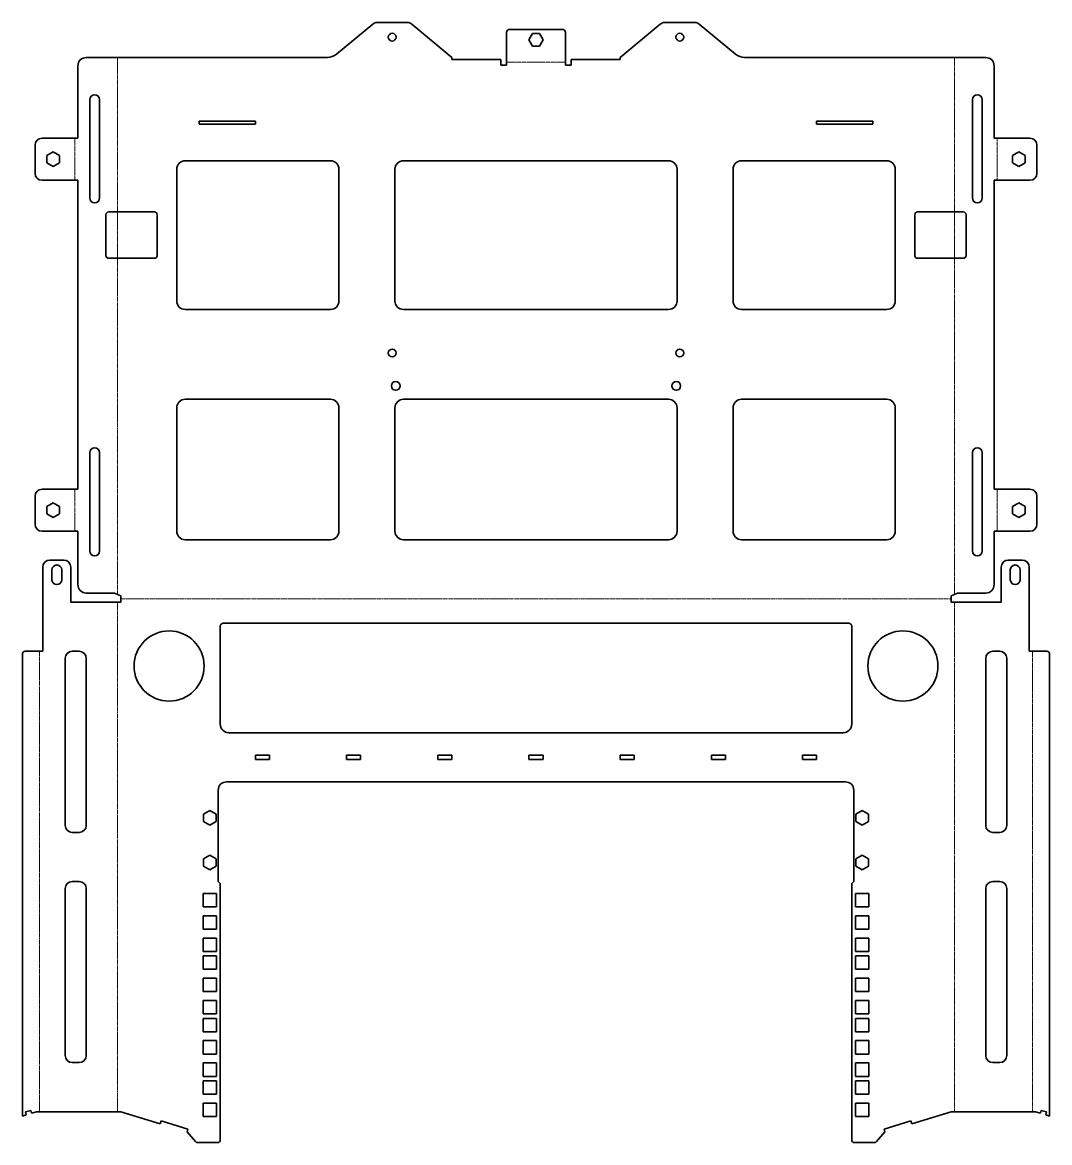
# Model space of a CAD drawing. Header units: millimetres. Extents: x 0 to 732, y 0 to 798.
import ezdxf

# ---------------------------------------------------------------- set-up
doc = ezdxf.new("R2010")
doc.units = ezdxf.units.MM
doc.linetypes.add('Chain', pattern=[13.68, 9.12, -1.14, 2.28, -1.14])
doc.layers.add('SIMUMAK Bend Centerline (ISO)', color=7, linetype='Chain', lineweight=9)
doc.layers.add('SIMUMAK Visible (ISO)', color=7, linetype='Continuous', lineweight=35)

# ---------------------------------------------------------------- blocks, each defined once
blk = doc.blocks.new('SIL-027-SCPU-01_Sheet_6_SIL-027-SCPU-01 (Desplegada)')
at = {"layer": 'SIMUMAK Bend Centerline (ISO)', "ltscale": 0.263158}
for p, q in [((-298.26, -8.49), (-298.26, 374.01)), ((21, 370.77), (-21, 370.77)), ((298.26, 374.01), (298.26, -8.49)), ((-328.79, 286.51), (-328.79, 316.51)), ((328.79, 316.51), (328.79, 286.51)), ((-328.79, 36.51), (-328.79, 66.51)), ((328.79, 66.51), (328.79, 36.51)), ((-298.26, -14.01), (-298.26, -377.01)), ((-296, -11.75), (296, -11.75)), ((298.26, -377.01), (298.26, -14.01)), ((-353.79, -49.01), (-353.79, -377.01)), ((353.79, -377.01), (353.79, -49.01))]:
    blk.add_line(p, q, dxfattribs=at)
at = {"layer": 'SIMUMAK Visible (ISO)'}
for p, q in [((-142.22, 376.33), (-116.39, 397.85)), ((-113.19, 399.01), (-91.81, 399.01)), ((-88.61, 397.85), (-60, 374.01)), ((-21, 368.51), (-21, 392.04)), ((-19, 394.04), (19, 394.04)), ((-5.2, 386.54), (-2.6, 391.04)), ((-2.6, 391.04), (2.6, 391.04)), ((2.6, 391.04), (5.2, 386.54)), ((21, 392.04), (21, 368.51)), ((60, 374.01), (88.61, 397.85)), ((91.81, 399.01), (113.19, 399.01)), ((116.39, 397.85), (142.22, 376.33)), ((-2.6, 382.04), (-5.2, 386.54)), ((5.2, 386.54), (2.6, 382.04)), ((2.6, 382.04), (-2.6, 382.04)), ((-326.52, 368.01), (-326.52, 316.51)), ((-320.52, 374.01), (-148.62, 374.01)), ((-60, 372.51), (-60, 374.01)), ((-25, 372.51), (-60, 372.51)), ((-25, 368.51), (-25, 372.51)), ((-21, 368.51), (-25, 368.51)), ((25, 368.51), (21, 368.51)), ((25, 372.51), (25, 368.51)), ((60, 372.51), (25, 372.51)), ((60, 374.01), (60, 372.51)), ((320.52, 374.01), (148.62, 374.01)), ((326.52, 316.51), (326.52, 368.01)), ((-318.02, 274.01), (-318.02, 344.01)), ((-311.02, 344.01), (-311.02, 274.01)), ((311.02, 274.01), (311.02, 344.01)), ((318.02, 344.01), (318.02, 274.01)), ((-240.1, 328.61), (-199.9, 328.61)), ((-240.1, 326.41), (-240.1, 328.61)), ((-199.9, 328.61), (-199.9, 326.41)), ((199.9, 326.41), (199.9, 328.61)), ((199.9, 328.61), (240.1, 328.61)), ((240.1, 328.61), (240.1, 326.41)), ((-199.9, 326.41), (-240.1, 326.41)), ((240.1, 326.41), (199.9, 326.41)), ((-357.05, 311.51), (-357.05, 291.51)), ((-352.05, 316.51), (-326.52, 316.51)), ((352.05, 316.51), (326.52, 316.51)), ((357.05, 311.51), (357.05, 291.51)), ((-348.55, 304.11), (-344.05, 306.71)), ((-348.55, 298.91), (-348.55, 304.11)), ((-344.05, 306.71), (-339.55, 304.11)), ((-339.55, 304.11), (-339.55, 298.91)), ((339.55, 304.11), (344.05, 306.71)), ((339.55, 298.91), (339.55, 304.11)), ((344.05, 306.71), (348.55, 304.11)), ((348.55, 304.11), (348.55, 298.91)), ((-344.05, 296.32), (-348.55, 298.91)), ((-339.55, 298.91), (-344.05, 296.32)), ((-250, 300.51), (-146.5, 300.51)), ((-94.5, 300.51), (94.5, 300.51)), ((146.5, 300.51), (250, 300.51)), ((344.05, 296.32), (339.55, 298.91)), ((348.55, 298.91), (344.05, 296.32)), ((-256, 200.51), (-256, 294.51)), ((-140.5, 294.51), (-140.5, 200.51)), ((-100.5, 200.51), (-100.5, 294.51)), ((100.5, 294.51), (100.5, 200.51)), ((140.5, 200.51), (140.5, 294.51)), ((256, 294.51), (256, 200.51)), ((-352.05, 286.51), (-326.52, 286.51)), ((-326.52, 286.51), (-326.52, 66.51)), ((352.05, 286.51), (326.52, 286.51)), ((326.52, 66.51), (326.52, 286.51)), ((-304.52, 264.01), (-272, 264.01)), ((272, 264.01), (304.52, 264.01)), ((-306.52, 233.01), (-306.52, 262.01)), ((-270, 262.01), (-270, 233.01)), ((270, 233.01), (270, 262.01)), ((306.52, 262.01), (306.52, 233.01)), ((-272, 231.01), (-304.52, 231.01)), ((304.52, 231.01), (272, 231.01)), ((-146.5, 194.51), (-250, 194.51)), ((94.5, 194.51), (-94.5, 194.51)), ((250, 194.51), (146.5, 194.51)), ((-250, 130.51), (-146.5, 130.51)), ((-94.5, 130.51), (94.5, 130.51)), ((146.5, 130.51), (250, 130.51)), ((-256, 36.51), (-256, 124.51)), ((-140.5, 124.51), (-140.5, 36.51)), ((-100.5, 36.51), (-100.5, 124.51)), ((100.5, 124.51), (100.5, 36.51)), ((140.5, 36.51), (140.5, 124.51)), ((256, 124.51), (256, 36.51)), ((-318.02, 22.51), (-318.02, 92.51)), ((-311.02, 92.51), (-311.02, 22.51)), ((311.02, 22.51), (311.02, 92.51)), ((318.02, 92.51), (318.02, 22.51)), ((-352.05, 66.51), (-326.52, 66.51)), ((352.05, 66.51), (326.52, 66.51)), ((-357.05, 61.51), (-357.05, 41.51)), ((-348.55, 54.11), (-344.05, 56.71)), ((-344.05, 56.71), (-339.55, 54.11)), ((339.55, 54.11), (344.05, 56.71)), ((344.05, 56.71), (348.55, 54.11)), ((357.05, 61.51), (357.05, 41.51)), ((-348.55, 48.91), (-348.55, 54.11)), ((-344.05, 46.32), (-348.55, 48.91)), ((-339.55, 48.91), (-344.05, 46.32)), ((-339.55, 54.11), (-339.55, 48.91)), ((339.55, 48.91), (339.55, 54.11)), ((344.05, 46.32), (339.55, 48.91)), ((348.55, 48.91), (344.05, 46.32)), ((348.55, 54.11), (348.55, 48.91)), ((-352.05, 36.51), (-326.52, 36.51)), ((-326.52, 36.51), (-326.52, -1.49)), ((352.05, 36.51), (326.52, 36.51)), ((326.52, -1.49), (326.52, 36.51)), ((-146.5, 30.51), (-250, 30.51)), ((94.5, 30.51), (-94.5, 30.51)), ((250, 30.51), (146.5, 30.51)), ((-346.52, 15.99), (-336.52, 15.99)), ((346.52, 15.99), (336.52, 15.99)), ((-351.52, 10.99), (-351.52, -49.01)), ((-345.02, 1.99), (-345.02, 8.99)), ((-338.02, 8.99), (-338.02, 1.99)), ((-331.52, 10.99), (-331.52, -14.01)), ((331.52, 10.99), (331.52, -14.01)), ((338.02, 1.99), (338.02, 8.99)), ((345.02, 8.99), (345.02, 1.99)), ((351.52, -49.01), (351.52, 10.99)), ((-300.52, -7.49), (-320.52, -7.49)), ((300.52, -7.49), (320.52, -7.49)), ((-331.52, -14.01), (-296, -14.01)), ((-296, -9.49), (-296, -14.01)), ((296, -14.01), (296, -9.49)), ((331.52, -14.01), (296, -14.01)), ((-225, -101.01), (-225, -31.01)), ((-223, -29.01), (223, -29.01)), ((225, -31.01), (225, -101.01)), ((-366.05, -380.07), (-366.05, -51.01)), ((-351.52, -49.01), (-364.05, -49.01)), ((-335.52, -173.01), (-335.52, -54.01)), ((-330.52, -49.01), (-325.52, -49.01)), ((-320.52, -54.01), (-320.52, -173.01)), ((320.52, -173.01), (320.52, -54.01)), ((325.52, -49.01), (330.52, -49.01)), ((335.52, -54.01), (335.52, -173.01)), ((364.05, -49.01), (351.52, -49.01)), ((366.05, -380.07), (366.05, -51.01)), ((-219, -107.01), (219, -107.01)), ((-200, -123.01), (-190, -123.01)), ((-200, -126.01), (-200, -123.01)), ((-190, -126.01), (-200, -126.01)), ((-190, -123.01), (-190, -126.01)), ((-135, -123.01), (-125, -123.01)), ((-135, -126.01), (-135, -123.01)), ((-125, -126.01), (-135, -126.01)), ((-125, -123.01), (-125, -126.01)), ((-70, -123.01), (-60, -123.01)), ((-70, -126.01), (-70, -123.01)), ((-60, -126.01), (-70, -126.01)), ((-60, -123.01), (-60, -126.01)), ((-5, -123.01), (5, -123.01)), ((-5, -126.01), (-5, -123.01)), ((5, -126.01), (-5, -126.01)), ((5, -123.01), (5, -126.01)), ((60, -123.01), (70, -123.01)), ((60, -126.01), (60, -123.01)), ((70, -126.01), (60, -126.01)), ((70, -123.01), (70, -126.01)), ((125, -123.01), (135, -123.01)), ((125, -126.01), (125, -123.01)), ((135, -126.01), (125, -126.01)), ((135, -123.01), (135, -126.01)), ((190, -123.01), (200, -123.01)), ((190, -126.01), (190, -123.01)), ((200, -126.01), (190, -126.01)), ((200, -123.01), (200, -126.01)), ((-220.5, -142.01), (220.5, -142.01)), ((-226.5, -212.78), (-226.5, -148.01)), ((226.5, -148.01), (226.5, -212.78)), ((-237, -165.09), (-232.5, -162.49)), ((-237, -170.29), (-237, -165.09)), ((-232.5, -162.49), (-228, -165.09)), ((-228, -165.09), (-228, -170.29)), ((228, -165.09), (232.5, -162.49)), ((228, -170.29), (228, -165.09)), ((232.5, -162.49), (237, -165.09)), ((237, -165.09), (237, -170.29)), ((-232.5, -172.88), (-237, -170.29)), ((-228, -170.29), (-232.5, -172.88)), ((232.5, -172.88), (228, -170.29)), ((237, -170.29), (232.5, -172.88)), ((-325.52, -178.01), (-330.52, -178.01)), ((330.52, -178.01), (325.52, -178.01)), ((-237, -196.89), (-232.5, -194.29)), ((-237, -202.09), (-237, -196.89)), ((-232.5, -194.29), (-228, -196.89)), ((-228, -196.89), (-228, -202.09)), ((228, -196.89), (232.5, -194.29)), ((228, -202.09), (228, -196.89)), ((232.5, -194.29), (237, -196.89)), ((237, -196.89), (237, -202.09)), ((-232.5, -204.68), (-237, -202.09)), ((-228, -202.09), (-232.5, -204.68)), ((232.5, -204.68), (228, -202.09)), ((237, -202.09), (232.5, -204.68)), ((-330.52, -213.01), (-325.52, -213.01)), ((-226.35, -213.13), (-225.15, -214.34)), ((-225, -397.01), (-225, -214.69)), ((225, -214.69), (225, -397.01)), ((225.15, -214.34), (226.35, -213.13)), ((325.52, -213.01), (330.52, -213.01)), ((-335.52, -337.01), (-335.52, -218.01)), ((-320.52, -218.01), (-320.52, -337.01)), ((-237.26, -221.49), (-227.74, -221.49)), ((-237.26, -231.01), (-237.26, -221.49)), ((-227.74, -221.49), (-227.74, -231.01)), ((227.74, -221.49), (237.26, -221.49)), ((227.74, -231.01), (227.74, -221.49)), ((237.26, -221.49), (237.26, -231.01)), ((320.52, -337.01), (320.52, -218.01)), ((335.52, -218.01), (335.52, -337.01)), ((-227.74, -231.01), (-237.26, -231.01)), ((237.26, -231.01), (227.74, -231.01)), ((-237.26, -237.39), (-227.74, -237.39)), ((-237.26, -246.91), (-237.26, -237.39)), ((-227.74, -237.39), (-227.74, -246.91)), ((227.74, -237.39), (237.26, -237.39)), ((227.74, -246.91), (227.74, -237.39)), ((237.26, -237.39), (237.26, -246.91)), ((-227.74, -246.91), (-237.26, -246.91)), ((237.26, -246.91), (227.74, -246.91)), ((-237.26, -253.29), (-227.74, -253.29)), ((-237.26, -262.81), (-237.26, -253.29)), ((-227.74, -253.29), (-227.74, -262.81)), ((227.74, -253.29), (237.26, -253.29)), ((227.74, -262.81), (227.74, -253.29)), ((237.26, -253.29), (237.26, -262.81)), ((-227.74, -262.81), (-237.26, -262.81)), ((237.26, -262.81), (227.74, -262.81)), ((-237.26, -265.99), (-227.74, -265.99)), ((-237.26, -275.51), (-237.26, -265.99)), ((-227.74, -265.99), (-227.74, -275.51)), ((227.74, -265.99), (237.26, -265.99)), ((227.74, -275.51), (227.74, -265.99)), ((237.26, -265.99), (237.26, -275.51)), ((-227.74, -275.51), (-237.26, -275.51)), ((237.26, -275.51), (227.74, -275.51)), ((-237.26, -281.89), (-227.74, -281.89)), ((-237.26, -291.41), (-237.26, -281.89)), ((-227.74, -281.89), (-227.74, -291.41)), ((227.74, -281.89), (237.26, -281.89)), ((227.74, -291.41), (227.74, -281.89)), ((237.26, -281.89), (237.26, -291.41)), ((-227.74, -291.41), (-237.26, -291.41)), ((237.26, -291.41), (227.74, -291.41)), ((-237.26, -297.79), (-227.74, -297.79)), ((-237.26, -307.31), (-237.26, -297.79)), ((-227.74, -297.79), (-227.74, -307.31)), ((227.74, -297.79), (237.26, -297.79)), ((227.74, -307.31), (227.74, -297.79)), ((237.26, -297.79), (237.26, -307.31)), ((-227.74, -307.31), (-237.26, -307.31)), ((-237.26, -310.49), (-227.74, -310.49)), ((-237.26, -320.01), (-237.26, -310.49)), ((-227.74, -310.49), (-227.74, -320.01)), ((237.26, -307.31), (227.74, -307.31)), ((227.74, -310.49), (237.26, -310.49)), ((227.74, -320.01), (227.74, -310.49)), ((237.26, -310.49), (237.26, -320.01)), ((-227.74, -320.01), (-237.26, -320.01)), ((-237.26, -326.39), (-227.74, -326.39)), ((-237.26, -335.91), (-237.26, -326.39)), ((-227.74, -326.39), (-227.74, -335.91)), ((237.26, -320.01), (227.74, -320.01)), ((227.74, -326.39), (237.26, -326.39)), ((227.74, -335.91), (227.74, -326.39)), ((237.26, -326.39), (237.26, -335.91)), ((-325.52, -342.01), (-330.52, -342.01)), ((-227.74, -335.91), (-237.26, -335.91)), ((-237.26, -342.29), (-227.74, -342.29)), ((-237.26, -351.81), (-237.26, -342.29)), ((-227.74, -342.29), (-227.74, -351.81)), ((237.26, -335.91), (227.74, -335.91)), ((227.74, -342.29), (237.26, -342.29)), ((227.74, -351.81), (227.74, -342.29)), ((237.26, -342.29), (237.26, -351.81)), ((330.52, -342.01), (325.52, -342.01)), ((-227.74, -351.81), (-237.26, -351.81)), ((-237.26, -354.99), (-227.74, -354.99)), ((-237.26, -364.51), (-237.26, -354.99)), ((-227.74, -354.99), (-227.74, -364.51)), ((237.26, -351.81), (227.74, -351.81)), ((227.74, -354.99), (237.26, -354.99)), ((227.74, -364.51), (227.74, -354.99)), ((237.26, -354.99), (237.26, -364.51)), ((-227.74, -364.51), (-237.26, -364.51)), ((237.26, -364.51), (227.74, -364.51)), ((-237.26, -370.89), (-227.74, -370.89)), ((-237.26, -380.41), (-237.26, -370.89)), ((-227.74, -370.89), (-227.74, -380.41)), ((227.74, -370.89), (237.26, -370.89)), ((227.74, -380.41), (227.74, -370.89)), ((237.26, -370.89), (237.26, -380.41)), ((-363.27, -379.22), (-366.05, -380.07)), ((-363.89, -377.21), (-360.06, -376.04)), ((-363.27, -379.22), (-363.89, -377.21)), ((-360.06, -376.04), (-359.45, -378.05)), ((-356.05, -377.01), (-359.45, -378.05)), ((-356.05, -377.01), (-296, -377.01)), ((-296, -377.01), (-267.86, -385.62)), ((-227.74, -380.41), (-237.26, -380.41)), ((237.26, -380.41), (227.74, -380.41)), ((267.86, -385.62), (296, -377.01)), ((356.05, -377.01), (296, -377.01)), ((359.45, -378.05), (356.05, -377.01)), ((359.45, -378.05), (360.06, -376.04)), ((360.06, -376.04), (363.89, -377.21)), ((363.89, -377.21), (363.27, -379.22)), ((366.05, -380.07), (363.27, -379.22)), ((-267.86, -385.62), (-267.24, -383.61)), ((-267.24, -383.61), (-248.12, -389.46)), ((-248.12, -389.46), (-248.73, -391.46)), ((248.12, -389.46), (267.24, -383.61)), ((248.73, -391.46), (248.12, -389.46)), ((267.24, -383.61), (267.86, -385.62)), ((-248.73, -391.46), (-242.6, -398.34)), ((-227, -399.01), (-241.1, -399.01)), ((242.6, -398.34), (248.73, -391.46)), ((241.1, -399.01), (227, -399.01))]:
    blk.add_line(p, q, dxfattribs=at)
for centre, radius in [((-102.5, 388.51), 2.75), ((102.5, 388.51), 2.75), ((-102.5, 163.51), 2.75), ((102.5, 163.51), 2.75), ((-100, 140.01), 3.1), ((100, 140.01), 3.1), ((-261.5, -59.51), 25), ((261.5, -59.51), 25)]:
    blk.add_circle(centre, radius, dxfattribs=at)
at = {"layer": 'SIMUMAK Visible (ISO)', "extrusion": (0, 0, -1)}
for centre, radius, start, end in [((-113.19, 394.01), 5, 90, 129.80557), ((113.19, 394.01), 5, 50.19443, 90), ((91.81, 394.01), 5, 90, 129.80557), ((19, 392.04), 2, 0, 90), ((-19, 392.04), 2, 90, 180), ((-91.81, 394.01), 5, 50.19443, 90), ((320.52, 368.01), 6, 0, 90), ((-320.52, 368.01), 6, 90, 180), ((314.52, 344.01), 3.5, 0, 180), ((-314.52, 344.01), 3.5, 0, 180), ((352.05, 311.51), 5, 360, 90), ((-352.05, 311.51), 5, 90, 180), ((352.05, 291.51), 5, 270, 0), ((-352.05, 291.51), 5, 180, 270), ((314.52, 274.01), 3.5, 180, 0), ((-314.52, 274.01), 3.5, 180, 0), ((314.52, 92.51), 3.5, 0, 180), ((-314.52, 92.51), 3.5, 0, 180), ((352.05, 61.51), 5, 360, 90), ((-352.05, 61.51), 5, 90, 180), ((352.05, 41.51), 5, 270, 0), ((-352.05, 41.51), 5, 180, 270), ((346.52, 10.99), 5, 360, 90), ((336.52, 10.99), 5, 90, 180), ((314.52, 22.51), 3.5, 180, 0), ((-314.52, 22.51), 3.5, 180, 0), ((-336.52, 10.99), 5, 0, 90), ((-346.52, 10.99), 5, 90, 180), ((341.52, 8.99), 3.5, 0, 180), ((-341.52, 8.99), 3.5, 360, 180), ((341.52, 1.99), 3.5, 180, 0), ((-341.52, 1.99), 3.5, 180, 360), ((320.52, -1.49), 6, 270, 360), ((-320.52, -1.49), 6, 180, 270), ((364.05, -51.01), 2, 360, 90), ((-364.05, -51.01), 2, 90, 180), ((225.5, -214.69), 0.5, 135, 180), ((-225.5, -214.69), 0.5, 0, 45), ((241.1, -397.01), 2, 270, 318.27926), ((227, -397.01), 2, 180, 270), ((-227, -397.01), 2, 270, 360), ((-241.1, -397.01), 2, 221.72074, 270)]:
    blk.add_arc(centre, radius, start, end, dxfattribs=at)
at = {"layer": 'SIMUMAK Visible (ISO)'}
for centre, radius, start, end in [((-148.62, 384.01), 10, 270, 309.80557), ((148.62, 384.01), 10, 230.19443, 270), ((-250, 294.51), 6, 90, 180), ((-146.5, 294.51), 6, 0, 90), ((-94.5, 294.51), 6, 90, 180), ((94.5, 294.51), 6, 0, 90), ((146.5, 294.51), 6, 90, 180), ((250, 294.51), 6, 360, 90), ((-304.52, 262.01), 2, 90, 180), ((-272, 262.01), 2, 0, 90), ((272, 262.01), 2, 90, 180), ((304.52, 262.01), 2, 0, 90), ((-304.52, 233.01), 2, 180, 270), ((-272, 233.01), 2, 270, 360), ((272, 233.01), 2, 180, 270), ((304.52, 233.01), 2, 270, 360), ((-250, 200.51), 6, 180, 270), ((-146.5, 200.51), 6, 270, 0), ((-94.5, 200.51), 6, 180, 270), ((94.5, 200.51), 6, 270, 360), ((146.5, 200.51), 6, 180, 270), ((250, 200.51), 6, 270, 360), ((-250, 124.51), 6, 90, 180), ((-146.5, 124.51), 6, 360, 90), ((-94.5, 124.51), 6, 90, 180), ((94.5, 124.51), 6, 0, 90), ((146.5, 124.51), 6, 90, 180), ((250, 124.51), 6, 0, 90), ((-250, 36.51), 6, 180, 270), ((-146.5, 36.51), 6, 270, 0), ((-94.5, 36.51), 6, 180, 270), ((94.5, 36.51), 6, 270, 360), ((146.5, 36.51), 6, 180, 270), ((250, 36.51), 6, 270, 0), ((-223, -31.01), 2, 90, 180), ((223, -31.01), 2, 360, 90), ((-330.52, -54.01), 5, 90, 180), ((-325.52, -54.01), 5, 0, 90), ((325.52, -54.01), 5, 90, 180), ((330.52, -54.01), 5, 360, 90), ((-219, -101.01), 6, 180, 270), ((219, -101.01), 6, 270, 360), ((-220.5, -148.01), 6, 90, 180), ((220.5, -148.01), 6, 0, 90), ((-330.52, -173.01), 5, 180, 270), ((-325.52, -173.01), 5, 270, 0), ((325.52, -173.01), 5, 180, 270), ((330.52, -173.01), 5, 270, 360), ((-330.52, -218.01), 5, 90, 180), ((-325.52, -218.01), 5, 0, 90), ((-226, -212.78), 0.5, 180, 225), ((226, -212.78), 0.5, 315, 0), ((325.52, -218.01), 5, 90, 180), ((330.52, -218.01), 5, 0, 90), ((-330.52, -337.01), 5, 180, 270), ((-325.52, -337.01), 5, 270, 0), ((325.52, -337.01), 5, 180, 270), ((330.52, -337.01), 5, 270, 0)]:
    blk.add_arc(centre, radius, start, end, dxfattribs=at)
for points in [[(-296, -9.49), (-297.51, -8.82), (-299.02, -8.15), (-300.52, -7.49)], [(296, -9.49), (297.51, -8.82), (299.02, -8.15), (300.52, -7.49)]]:
    blk.add_open_spline(points, degree=3, dxfattribs=at)

msp = doc.modelspace()

# ---------------------------------------------------------------- block references
msp.add_blockref('SIL-027-SCPU-01_Sheet_6_SIL-027-SCPU-01 (Desplegada)', (366.05, 399.01))

doc.saveas('drawing.dxf')
